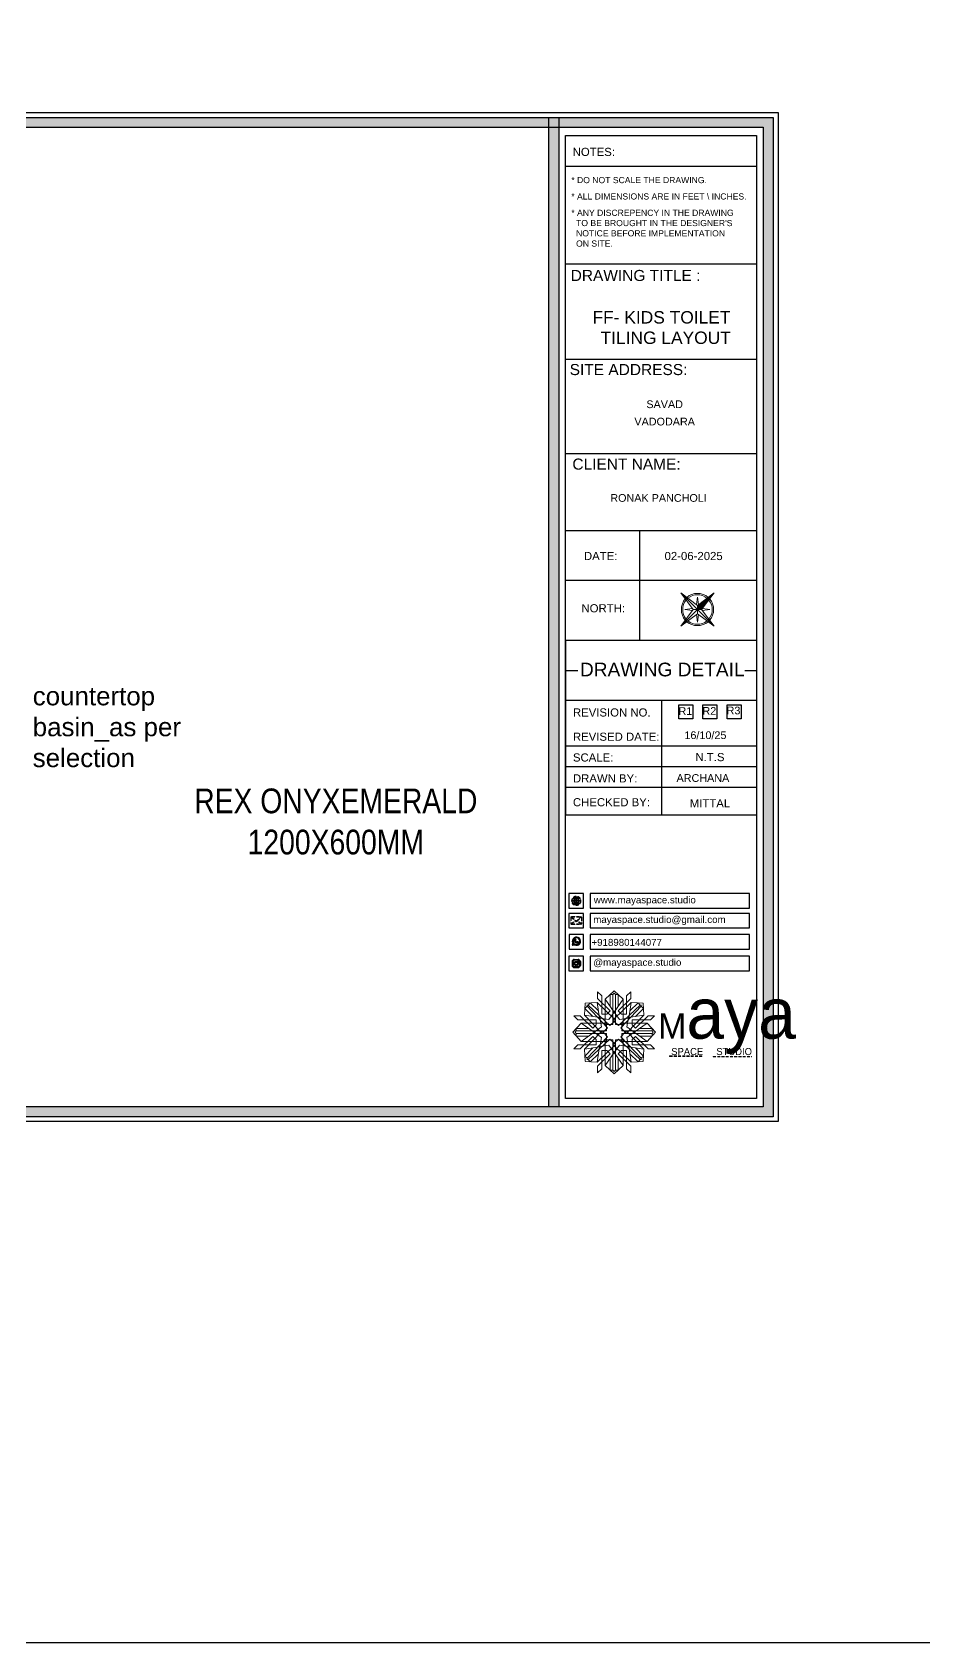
# Model space of a CAD drawing. Header units: millimetres. Extents: x 56222 to 3066687, y -650199 to -121287.
# Drawn here: x 149553.9 to 149698.2, y -183638 to -183377.3 of the extents above; entities that cross this region are included whole.
import ezdxf
from ezdxf.enums import TextEntityAlignment as Align

# ---------------------------------------------------------------- set-up
doc = ezdxf.new("R2010")
doc.units = ezdxf.units.MM
doc.header["$MEASUREMENT"] = 0
doc.linetypes.add('DASHEDX2', pattern=[1.5, 1, -0.5])
for name, color, linetype, lineweight in [('Dimension', 10, 'DASHEDX2', 20), ('FIRST FLOOR ( TEXT )', 7, 'Continuous', 9), ('LABALLING', 1, 'Continuous', 25), ('NAME PLATE', 7, 'Continuous', 25), ('title block', 7, 'Continuous', 9), ('XX~SLAB ( BEAM )~ ( DIM )', 7, 'Continuous', 9)]:
    doc.layers.add(name, color=color, linetype=linetype, lineweight=lineweight)
doc.styles.add('Arial', font='arial.ttf')
doc.styles.add('KATHA', font='swissc.ttf')
doc.styles.get("Standard").update_dxf_attribs({"font": 'arial.ttf', "height": 6})

# ---------------------------------------------------------------- blocks, each defined once
blk = doc.blocks.new('FSFSF')
at = {"color": 42, "lineweight": 5, "true_color": 0xe0ac11}
for p, q in [((28600.03, 143.51), (28600.03, 140.16)), ((28602.15, 141.41), (28600.03, 143.51)), ((28603.86, 139.69), (28608.58, 144.08)), ((28607.9, 142.22), (28606.58, 142.22)), ((28606.58, 142.22), (28606.58, 135.84)), ((28607.9, 142.22), (28608.58, 142.85)), ((28607.9, 142.22), (28607.9, 126.58)), ((28613.31, 139.69), (28608.58, 144.08)), ((28609.27, 142.22), (28608.59, 142.85)), ((28609.27, 142.22), (28609.27, 126.58)), ((28609.27, 142.22), (28610.59, 142.22)), ((28610.59, 142.22), (28610.59, 135.84)), ((28615.02, 141.41), (28617.14, 143.51)), ((28617.14, 143.51), (28617.14, 140.16)), ((28593.19, 131.45), (28593.54, 137.71)), ((28593.39, 135), (28594.56, 136.12)), ((28593.39, 135), (28597.6, 130.78)), ((28599.8, 138.06), (28593.54, 137.71)), ((28595.12, 136.69), (28594.53, 136.69)), ((28594.56, 136.12), (28594.56, 136.71)), ((28605.17, 124.98), (28594.56, 136.12)), ((28596.24, 137.86), (28595.12, 136.69)), ((28606.27, 126.08), (28595.12, 136.69)), ((28596.24, 137.86), (28600.47, 133.65)), ((28601.03, 130), (28599.8, 138.06)), ((28599.8, 138.05), (28608.58, 129.56)), ((28606.47, 133.76), (28600.03, 140.16)), ((28602.15, 141.41), (28602.15, 131.95)), ((28603.86, 126.58), (28603.86, 139.69)), ((28603.86, 139.69), (28608.58, 133.02)), ((28606.47, 133.76), (28604.75, 131.95)), ((28613.31, 139.69), (28608.59, 133.02)), ((28617.37, 138.05), (28608.59, 129.56)), ((28610.7, 133.76), (28617.14, 140.16)), ((28610.7, 133.76), (28612.42, 131.95)), ((28610.9, 126.08), (28622.05, 136.69)), ((28612.02, 124.98), (28622.62, 136.12)), ((28613.31, 126.58), (28613.31, 139.69)), ((28615.02, 141.41), (28615.02, 131.95)), ((28616.14, 130), (28617.37, 138.06)), ((28620.93, 137.86), (28616.7, 133.65)), ((28617.37, 138.06), (28623.63, 137.71)), ((28623.8, 135), (28619.59, 130.78)), ((28620.93, 137.86), (28622.05, 136.69)), ((28622.05, 136.69), (28622.64, 136.69)), ((28622.62, 136.12), (28622.62, 136.71)), ((28623.8, 135), (28622.62, 136.12)), ((28624, 131.45), (28623.65, 137.71)), ((28591.56, 127.39), (28587.17, 122.66)), ((28587.73, 131.22), (28591.08, 131.22)), ((28589.84, 129.1), (28587.73, 131.22)), ((28589.84, 129.1), (28599.29, 129.1)), ((28597.49, 124.78), (28591.08, 131.22)), ((28604.66, 127.39), (28591.56, 127.39)), ((28591.56, 127.39), (28598.23, 122.67)), ((28593.19, 131.45), (28601.69, 122.67)), ((28601.25, 130.22), (28593.19, 131.45)), ((28597.49, 124.78), (28599.29, 126.5)), ((28602.07, 125.39), (28598.23, 122.67)), ((28599.29, 126.5), (28599.29, 129.1)), ((28605.86, 129.18), (28601.03, 130)), ((28602.07, 125.39), (28601.25, 130.22)), ((28604.75, 131.95), (28602.15, 131.95)), ((28605.17, 124.98), (28602.97, 122.67)), ((28603.68, 126.54), (28603.68, 127.39)), ((28604.66, 126.54), (28603.68, 126.54)), ((28604.71, 127.57), (28603.86, 127.57)), ((28607.9, 126.58), (28603.86, 126.58)), ((28604.66, 123.35), (28604.66, 127.39)), ((28604.7, 126.58), (28604.71, 127.57)), ((28605.86, 129.18), (28608.58, 133.02)), ((28606.27, 126.08), (28608.58, 128.27)), ((28607.9, 128.92), (28608.58, 129.56)), ((28607.9, 128.92), (28608.58, 128.27)), ((28611.31, 129.18), (28608.59, 133.02)), ((28609.27, 128.92), (28608.59, 129.56)), ((28609.27, 128.92), (28608.59, 128.27)), ((28610.9, 126.08), (28608.59, 128.27)), ((28609.27, 126.58), (28613.31, 126.58)), ((28611.31, 129.18), (28616.14, 130)), ((28612.02, 124.98), (28614.21, 122.67)), ((28612.42, 131.95), (28615.02, 131.95)), ((28612.46, 126.58), (28612.46, 127.57)), ((28612.46, 127.57), (28613.31, 127.57)), ((28612.52, 123.35), (28612.52, 127.39)), ((28612.52, 127.39), (28625.63, 127.39)), ((28612.52, 126.54), (28613.51, 126.54)), ((28613.51, 126.54), (28613.51, 127.39)), ((28615.12, 125.39), (28615.94, 130.22)), ((28615.12, 125.39), (28618.96, 122.67)), ((28623.99, 131.45), (28615.5, 122.67)), ((28615.94, 130.22), (28624, 131.45)), ((28627.34, 129.1), (28617.89, 129.1)), ((28617.89, 126.5), (28617.89, 129.1)), ((28619.7, 124.78), (28617.89, 126.5)), ((28625.63, 127.39), (28618.96, 122.67)), ((28619.7, 124.78), (28626.1, 131.22)), ((28625.63, 127.39), (28630.02, 122.66)), ((28629.45, 131.22), (28626.1, 131.22)), ((28627.34, 129.1), (28629.45, 131.22)), ((28591.56, 117.94), (28587.17, 122.66)), ((28589.03, 123.35), (28588.4, 122.67)), ((28589.03, 121.98), (28588.4, 122.65)), ((28589.03, 123.35), (28589.03, 124.67)), ((28589.03, 124.67), (28595.4, 124.67)), ((28589.03, 123.35), (28604.66, 123.35)), ((28589.03, 121.98), (28604.66, 121.98)), ((28589.03, 121.98), (28589.03, 120.66)), ((28589.03, 120.66), (28595.4, 120.66)), ((28597.49, 120.54), (28591.08, 114.11)), ((28591.56, 117.94), (28598.23, 122.65)), ((28604.66, 117.94), (28591.56, 117.94)), ((28593.19, 113.88), (28601.69, 122.65)), ((28605.17, 120.35), (28594.56, 109.2)), ((28606.27, 119.15), (28595.12, 108.54)), ((28597.49, 120.54), (28599.29, 118.83)), ((28602.07, 119.94), (28598.23, 122.65)), ((28599.29, 118.83), (28599.29, 116.23)), ((28602.07, 119.94), (28601.25, 115.1)), ((28602.33, 123.35), (28601.69, 122.67)), ((28602.33, 121.98), (28601.69, 122.65)), ((28602.33, 123.35), (28602.97, 122.67)), ((28602.33, 121.98), (28602.97, 122.65)), ((28605.17, 120.35), (28602.97, 122.65)), ((28604.66, 118.78), (28603.68, 118.78)), ((28603.68, 118.78), (28603.68, 117.94)), ((28607.9, 118.65), (28603.86, 118.65)), ((28603.86, 118.65), (28603.86, 105.54)), ((28604.71, 117.66), (28603.86, 117.66)), ((28604.66, 121.98), (28604.66, 117.94)), ((28604.7, 118.65), (28604.71, 117.66)), ((28606.27, 119.15), (28608.58, 116.96)), ((28607.9, 103.01), (28607.9, 118.65)), ((28607.9, 116.31), (28608.58, 116.96)), ((28610.9, 119.15), (28608.59, 116.96)), ((28609.27, 116.31), (28608.59, 116.96)), ((28609.27, 118.65), (28613.31, 118.65)), ((28609.27, 103.01), (28609.27, 118.65)), ((28610.9, 119.15), (28622.05, 108.54)), ((28612.02, 120.35), (28614.21, 122.65)), ((28612.02, 120.35), (28622.62, 109.2)), ((28612.46, 118.65), (28612.46, 117.66)), ((28612.46, 117.66), (28613.31, 117.66)), ((28628.16, 123.35), (28612.52, 123.35)), ((28612.52, 121.98), (28612.52, 117.94)), ((28628.16, 121.98), (28612.52, 121.98)), ((28612.52, 118.78), (28613.51, 118.78)), ((28612.52, 117.94), (28625.63, 117.94)), ((28613.31, 118.65), (28613.31, 105.54)), ((28613.51, 118.78), (28613.51, 117.94)), ((28614.85, 123.35), (28614.21, 122.67)), ((28614.85, 121.98), (28614.21, 122.65)), ((28614.85, 123.35), (28615.5, 122.67)), ((28614.85, 121.98), (28615.5, 122.65)), ((28615.12, 119.94), (28618.96, 122.65)), ((28615.12, 119.94), (28615.94, 115.1)), ((28623.99, 113.88), (28615.5, 122.65)), ((28619.7, 120.54), (28617.89, 118.83)), ((28617.89, 118.83), (28617.89, 116.23)), ((28625.63, 117.94), (28618.96, 122.65)), ((28619.7, 120.54), (28626.1, 114.11)), ((28628.16, 124.67), (28621.78, 124.67)), ((28628.16, 120.66), (28621.78, 120.66)), ((28625.63, 117.94), (28630.02, 122.66)), ((28628.16, 123.35), (28628.16, 124.67)), ((28628.16, 123.35), (28628.78, 122.67)), ((28628.16, 121.98), (28628.78, 122.65)), ((28628.16, 121.98), (28628.16, 120.66)), ((28589.84, 116.23), (28587.73, 114.11)), ((28587.73, 114.11), (28591.08, 114.11)), ((28589.84, 116.23), (28599.29, 116.23)), ((28601.25, 115.1), (28593.19, 113.87)), ((28593.19, 113.87), (28593.54, 107.62)), ((28593.39, 110.32), (28597.6, 114.55)), ((28593.39, 110.32), (28594.56, 109.2)), ((28595.12, 108.54), (28594.53, 108.54)), ((28594.56, 109.2), (28594.56, 108.61)), ((28596.24, 107.37), (28595.12, 108.54)), ((28596.24, 107.37), (28600.47, 111.58)), ((28599.8, 107.17), (28608.58, 115.67)), ((28601.03, 115.23), (28599.8, 107.17)), ((28606.47, 111.47), (28600.03, 105.07)), ((28605.86, 116.05), (28601.03, 115.23)), ((28602.15, 103.82), (28602.15, 113.27)), ((28604.75, 113.27), (28602.15, 113.27)), ((28603.86, 105.54), (28608.58, 112.21)), ((28606.47, 111.47), (28604.75, 113.27)), ((28605.86, 116.05), (28608.58, 112.21)), ((28606.58, 103.01), (28606.58, 109.38)), ((28607.9, 116.31), (28608.58, 115.67)), ((28609.27, 116.31), (28608.59, 115.67)), ((28611.31, 116.05), (28608.59, 112.21)), ((28617.37, 107.17), (28608.59, 115.67)), ((28613.31, 105.54), (28608.59, 112.21)), ((28610.59, 103.01), (28610.59, 109.38)), ((28610.7, 111.47), (28612.42, 113.27)), ((28610.7, 111.47), (28617.14, 105.07)), ((28611.31, 116.05), (28616.14, 115.23)), ((28612.42, 113.27), (28615.02, 113.27)), ((28615.02, 103.82), (28615.02, 113.27)), ((28615.94, 115.1), (28624, 113.87)), ((28616.14, 115.23), (28617.37, 107.17)), ((28620.93, 107.37), (28616.7, 111.58)), ((28627.34, 116.23), (28617.89, 116.23)), ((28623.8, 110.32), (28619.59, 114.55)), ((28620.93, 107.37), (28622.05, 108.54)), ((28622.05, 108.54), (28622.64, 108.54)), ((28623.8, 110.32), (28622.62, 109.2)), ((28622.62, 109.2), (28622.62, 108.61)), ((28624, 113.87), (28623.65, 107.62)), ((28629.45, 114.11), (28626.1, 114.11)), ((28627.34, 116.23), (28629.45, 114.11)), ((28599.8, 107.17), (28593.54, 107.52)), ((28600.03, 101.71), (28600.03, 105.07)), ((28602.15, 103.82), (28600.03, 101.71)), ((28603.86, 105.54), (28608.58, 101.15)), ((28607.9, 103.01), (28606.58, 103.01)), ((28607.9, 103.01), (28608.58, 102.38)), ((28613.31, 105.54), (28608.58, 101.15)), ((28609.27, 103.01), (28608.59, 102.38)), ((28609.27, 103.01), (28610.59, 103.01)), ((28615.02, 103.82), (28617.14, 101.71)), ((28617.14, 101.71), (28617.14, 105.07)), ((28617.37, 107.17), (28623.63, 107.52))]:
    blk.add_line(p, q, dxfattribs=at)
blk = doc.blocks.new('hgwg')
at = {"layer": 'Dimension', "true_color": 0xd39e00}
h = blk.add_hatch(color=42, dxfattribs=at)
h.dxf.hatch_style = 1
h.paths.add_polyline_path([(27505.71, 45.05), (27494.27, 45.05), (27494.27, 44.9), (27505.71, 44.9)])
h = blk.add_hatch(color=42, dxfattribs=at)
h.dxf.hatch_style = 1
h.paths.add_polyline_path([(27523.3, 44.9), (27509.68, 44.9), (27509.68, 44.75), (27523.3, 44.75)])
at = {"layer": 'Dimension', "color": 42, "true_color": 0xd39e00}
for p, q in [((27494.27, 45.05), (27505.71, 45.05)), ((27494.27, 44.9), (27494.27, 45.05)), ((27494.27, 44.9), (27505.71, 44.9)), ((27505.71, 45.05), (27505.71, 44.9)), ((27509.68, 44.9), (27523.3, 44.9)), ((27509.68, 44.9), (27509.68, 44.75)), ((27509.68, 44.75), (27523.3, 44.75)), ((27523.3, 44.75), (27523.3, 44.9))]:
    blk.add_line(p, q, dxfattribs=at)
at = {"layer": 'Dimension', "color": 42, "true_color": 0xd39e00, "attachment_point": 1}
for s, width, insert, char_height in [('{\\fCinzel|b0|i0|c0|p2;\\H1.5x;M\\fAmsterdam One|b0|i0|c0|p2;\\H2x;aya}', 85.3277, (27490.17, 69.17), 6), ('{\\fCinzel|b0|i0|c0|p2;SPACE     STUDIO}', 66.129, (27494.83, 47.86), 2.5)]:
    blk.add_mtext_dynamic_manual_height_columns(s, width=width, gutter_width=30, heights=[0], dxfattribs=dict(at, insert=insert, char_height=char_height))
blk = doc.blocks.new('QEGW4TG')
at = {"layer": 'Dimension', "true_color": 0x000000}
h = blk.add_hatch(color=18, dxfattribs=at)
h.dxf.hatch_style = 1
h.paths.add_polyline_path([(2.69, 1.93, 0.170513), (2.95, 1.97, 0.190337), (3.11, 2.18, 0.316231), (3.07, 2.28), (2.79, 2.37, 0.273721), (2.69, 2.34, 0.040749), (2.63, 2.27, -0.441282), (2.53, 2.25, -0.11828), (2.06, 2.64, -0.441282), (2.07, 2.74, 0.040749), (2.13, 2.81, 0.290083), (2.14, 2.92), (2.01, 3.18, 0.316231), (1.91, 3.2, 0.190337), (1.73, 3, 0.170513), (1.72, 2.74, 0.252784)], flags=0)
h.paths.add_polyline_path([(1.19, 1.98), (1.03, 1.3, 0.550912), (1.11, 1.23), (1.75, 1.39, 6.344125)])
h.paths.add_polyline_path([(1.81, 1.7), (1.4, 1.6), (1.5, 2.03, -9.071339)], flags=16)
h.paths.add_polyline_path([(3.11, 2.16, -0.17811), (2.95, 1.97, -0.170513), (2.69, 1.93, -0.252784), (1.72, 2.74, -0.170513), (1.73, 3, -0.17811), (1.89, 3.19, -0.370089), (2.01, 3.18), (2.14, 2.92, -0.307185), (2.13, 2.8, -0.041087), (2.06, 2.73, 0.321676), (2.05, 2.65, 0.126524), (2.55, 2.24, 0.312216), (2.62, 2.26, -0.041087), (2.68, 2.34, -0.290673), (2.79, 2.37), (3.07, 2.28, -0.370089)], flags=0)
h = blk.add_hatch(color=18, dxfattribs=at)
h.dxf.hatch_style = 1
h.paths.add_polyline_path([(2.79, 2.37, 0.273721), (2.69, 2.34, 0.040749), (2.63, 2.27, -0.441282), (2.53, 2.25, -0.11828), (2.06, 2.64, -0.441282), (2.07, 2.74, 0.040749), (2.13, 2.81, 0.290083), (2.14, 2.92), (2.01, 3.18, 0.316231), (1.91, 3.2, 0.190337), (1.73, 3, 0.170513), (1.72, 2.74, 0.252784), (2.69, 1.93, 0.170513), (2.95, 1.97, 0.190337), (3.11, 2.18, 0.316231), (3.07, 2.28)])
for p, q in [((1.19, 1.98), (1.03, 1.3)), ((1.1, 1.23), (1.75, 1.39)), ((1.5, 2.03), (1.4, 1.6)), ((1.4, 1.6), (1.81, 1.7)), ((2.01, 3.18), (2.14, 2.92)), ((3.07, 2.28), (2.8, 2.36))]:
    blk.add_line(p, q)
blk.add_lwpolyline([(0, 0), (4.68, 0), (4.68, 4.68), (0, 4.68)], close=True)
for centre, radius, start, end in [((1.09, 1.29), 0.0598, 164.8483, 282.1458), ((2.39, 2.56), 1.34, 241.4727, 205.6422), ((2.39, 2.56), 1.04, 235.9962, 210.8333), ((2.09, 2.87), 0.39, 159.7007, 198.4072), ((2.96, 3.23), 1.33, 201.4218, 258.1669), ((2.07, 2.87), 0.364, 118.9685, 159.3648), ((1.94, 3.12), 0.0896, 41.8985, 123.1344), ((2.11, 2.68), 0.066, 135.9932, 224.8892), ((1.67, 3.16), 0.586, 312.4617, 321.8728), ((3.12, 3.42), 1.31, 216.5455, 243.5279), ((2.05, 2.87), 0.104, 320.3924, 28.6971), ((2.57, 2.3), 0.066, 234.2482, 323.1441), ((3.11, 1.94), 0.586, 137.2645, 146.6756), ((2.76, 2.27), 0.104, 70.4402, 138.745), ((2.75, 2.31), 0.39, 260.7301, 299.4366), ((2.76, 2.29), 0.364, 299.7725, 340.1688), ((3.03, 2.2), 0.0896, 336.0029, 57.2388)]:
    blk.add_arc(centre, radius, start, end)
blk = doc.blocks.new('ASGERG')
at = {"layer": 'Dimension', "true_color": 0x000000}
h = blk.add_hatch(color=18, dxfattribs=at)
h.dxf.hatch_style = 1
h.paths.add_polyline_path([(0.99, 1.7, 0.353872), (1.69, 1.03), (2.96, 1.03, 0.353872), (3.66, 1.7), (3.66, 2.99, 0.353872), (2.96, 3.67), (1.69, 3.67, 0.353872), (0.99, 2.99)])
h.paths.add_polyline_path([(1.27, 2.97, -0.353872), (1.72, 3.4), (2.94, 3.4, -0.353872), (3.38, 2.97), (3.38, 1.72, -0.353872), (2.94, 1.3), (1.72, 1.3, -0.353872), (1.27, 1.72)], flags=16)
h.paths.add_polyline_path([(3.02, 2.35, -1), (1.64, 2.35, -1)], flags=0)
h.paths.add_polyline_path([(2.74, 2.35, -1), (1.92, 2.35, -1)], flags=0)
h.paths.add_polyline_path([(2.86, 3.02, -1), (3.19, 3.02, -1)], flags=0)
h.paths.add_polyline_path([(1.64, 2.35, 1), (3.02, 2.35, 1)], flags=0)
h = blk.add_hatch(color=18, dxfattribs=at)
h.dxf.hatch_style = 1
h.paths.add_polyline_path([(1.64, 2.35, 1), (3.02, 2.35, 1)])
h.paths.add_polyline_path([(2.74, 2.35, -1), (1.92, 2.35, -1)], flags=16)
h = blk.add_hatch(color=18, dxfattribs=at)
h.dxf.hatch_style = 1
h.paths.add_polyline_path([(3.19, 3.02, 1), (2.86, 3.02, 1)])
for p, q in [((0.99, 2.99), (0.99, 1.7)), ((1.27, 2.97), (1.27, 1.72)), ((1.69, 3.67), (2.96, 3.67)), ((1.69, 1.03), (2.96, 1.03)), ((2.94, 3.4), (1.72, 3.4)), ((2.94, 1.3), (1.72, 1.3)), ((3.38, 2.97), (3.38, 1.72)), ((3.66, 2.99), (3.66, 1.7))]:
    blk.add_line(p, q)
blk.add_lwpolyline([(0, 0), (4.68, 0), (4.68, 4.68), (0, 4.68)], close=True)
for centre, radius in [((2.33, 2.35), 0.694), ((2.33, 2.35), 0.414), ((3.02, 3.02), 0.168)]:
    blk.add_circle(centre, radius)
for centre, radius, start, end in [((1.76, 2.89), 0.778, 94.8631, 172.8127), ((1.76, 1.8), 0.778, 187.1873, 265.1369), ((1.76, 2.91), 0.491, 94.8631, 172.8127), ((1.76, 1.78), 0.491, 187.1873, 265.1369), ((2.9, 2.91), 0.491, 7.1873, 85.1369), ((2.9, 1.78), 0.491, 274.8631, 352.8127), ((2.89, 2.89), 0.778, 7.1873, 85.1369), ((2.89, 1.8), 0.778, 274.8631, 352.8127)]:
    blk.add_arc(centre, radius, start, end)
blk = doc.blocks.new('ETYETE')
at = {"layer": 'Dimension', "true_color": 0x000000}
h = blk.add_hatch(color=18, dxfattribs=at)
h.dxf.hatch_style = 1
h.paths.add_polyline_path([(3.76, 1.14, 0.414214), (4.12, 1.5), (4.12, 3.29, 0.414214), (3.76, 3.65), (0.92, 3.65, 0.414214), (0.56, 3.29), (0.56, 1.5, 0.414214), (0.92, 1.14)])
h.paths.add_polyline_path([(2.61, 2.22), (3.92, 1.34, -0.198912), (3.76, 1.28), (0.92, 1.28, -0.198912), (0.76, 1.34), (2.08, 2.22), (2.34, 1.98)], flags=16)
h.paths.add_polyline_path([(2.34, 2.16), (0.89, 3.51, -0.028783), (0.92, 3.52), (3.76, 3.52, -0.028783), (3.79, 3.51)], flags=16)
h.paths.add_polyline_path([(2.71, 2.32), (3.92, 3.45, -0.202482), (3.99, 3.29), (3.99, 1.5, -0.043076), (3.98, 1.46)], flags=16)
h.paths.add_polyline_path([(1.98, 2.32), (0.7, 1.46, -0.043076), (0.7, 1.5), (0.7, 3.29, -0.202482), (0.76, 3.45)], flags=16)
blk.add_lwpolyline([(0, 0), (4.68, 0), (4.68, 4.68), (0, 4.68)], close=True)
at = {"layer": 'Dimension', "color": 18, "true_color": 0x000000}
for p, q in [((0.56, 3.29), (0.56, 1.5)), ((0.7, 3.29), (0.7, 1.5)), ((0.7, 1.46), (1.98, 2.32)), ((0.76, 3.45), (1.98, 2.32)), ((0.76, 1.34), (2.08, 2.22)), ((0.89, 3.51), (2.34, 2.16)), ((0.92, 3.65), (3.76, 3.65)), ((0.92, 3.52), (3.76, 3.52)), ((0.92, 1.28), (3.76, 1.28)), ((0.92, 1.14), (3.76, 1.14)), ((2.08, 2.22), (2.34, 1.98)), ((2.34, 2.16), (3.79, 3.51)), ((2.34, 1.98), (2.61, 2.22)), ((3.92, 1.34), (2.61, 2.22)), ((2.71, 2.32), (3.92, 3.45)), ((3.98, 1.46), (2.71, 2.32)), ((3.99, 3.29), (3.99, 1.5)), ((4.12, 3.29), (4.12, 1.5))]:
    blk.add_line(p, q, dxfattribs=at)
for centre, radius, start, end in [((0.92, 3.29), 0.358, 90, 180), ((0.92, 1.5), 0.358, 180, 270), ((0.92, 3.29), 0.224, 134.2136, 180), ((0.92, 1.5), 0.224, 180, 189.8662), ((0.92, 1.5), 0.224, 225, 270), ((0.92, 3.29), 0.224, 90, 96.5948), ((3.76, 3.29), 0.358, 0, 90), ((3.76, 3.29), 0.224, 83.4052, 90), ((3.76, 1.5), 0.358, 270, 0), ((3.76, 1.5), 0.224, 270, 315), ((3.76, 3.29), 0.224, 0, 45.7864), ((3.76, 1.5), 0.224, 350.1338, 0)]:
    blk.add_arc(centre, radius, start, end, dxfattribs=at)
blk = doc.blocks.new('DTGWEGEARG')
at = {"layer": 'Dimension', "true_color": 0x000000}
h = blk.add_hatch(color=18, dxfattribs=at)
h.dxf.hatch_style = 1
h.paths.add_polyline_path([(3.83, 2.34, 1), (0.85, 2.34, 1)])
h.paths.add_polyline_path([(2.51, 1.01, 0.105795), (2.96, 1.58, -0.055205), (3.3, 1.41, -0.169822)], flags=16)
h.paths.add_polyline_path([(2.41, 1.12), (2.41, 1.69, -0.058279), (2.81, 1.63, -0.103353)], flags=16)
h.paths.add_polyline_path([(2.26, 1.13, -0.101741), (1.87, 1.63, -0.057171), (2.26, 1.69)], flags=16)
h.paths.add_polyline_path([(2.17, 1.01, -0.169822), (1.38, 1.41, -0.055205), (1.72, 1.58, 0.105795)], flags=16)
h.paths.add_polyline_path([(3.02, 1.72, 0.081336), (3.13, 2.27), (3.68, 2.27, -0.152069), (3.4, 1.52, 0.05687)], flags=16)
h.paths.add_polyline_path([(2.87, 1.77, 0.061945), (2.41, 1.84), (2.41, 2.27), (2.98, 2.27, -0.081344)], flags=16)
h.paths.add_polyline_path([(2.26, 1.84, 0.060923), (1.8, 1.77, -0.081344), (1.7, 2.27), (2.26, 2.27)], flags=16)
h.paths.add_polyline_path([(1.66, 1.72, 0.05687), (1.28, 1.52, -0.152069), (1, 2.27), (1.55, 2.27, 0.081336)], flags=16)
h.paths.add_polyline_path([(2.41, 2.42), (2.41, 2.83, 0.061945), (2.87, 2.91, -0.080009), (2.98, 2.42)], flags=16)
h.paths.add_polyline_path([(3.13, 2.42, 0.080116), (3.02, 2.96, 0.05687), (3.4, 3.16, 0.028258), (3.3, 3.27, -0.055205), (2.96, 3.1, 0.105795), (2.51, 3.67, -0.36029), (3.68, 2.42)], flags=16)
h.paths.add_polyline_path([(2.26, 2.42), (1.7, 2.42, -0.080009), (1.8, 2.91, 0.060923), (2.26, 2.84)], flags=16)
h.paths.add_polyline_path([(1.55, 2.42), (1, 2.42, -0.150466), (1.28, 3.16, 0.05687), (1.66, 2.96, 0.080116)], flags=16)
h.paths.add_polyline_path([(2.41, 2.98), (2.41, 3.56, -0.103353), (2.81, 3.05, -0.058279)], flags=16)
h.paths.add_polyline_path([(2.26, 2.99, -0.057171), (1.87, 3.05, -0.101741), (2.26, 3.55)], flags=16)
h.paths.add_polyline_path([(1.72, 3.1, -0.055205), (1.38, 3.27, -0.169822), (2.17, 3.67, 0.105795)], flags=16)
blk.add_lwpolyline([(0, 0), (4.68, 0), (4.68, 4.68), (0, 4.68)], close=True)
at = {"layer": 'Dimension', "color": 18, "true_color": 0x000000}
for p, q in [((1, 2.42), (1.55, 2.42)), ((1, 2.27), (1.55, 2.27)), ((1.7, 2.42), (2.26, 2.42)), ((1.7, 2.27), (2.26, 2.27)), ((2.26, 3.55), (2.26, 2.99)), ((2.26, 2.84), (2.26, 2.42)), ((2.26, 2.27), (2.26, 1.84)), ((2.26, 1.69), (2.26, 1.13)), ((2.41, 3.56), (2.41, 2.98)), ((2.41, 2.83), (2.41, 2.42)), ((2.41, 2.42), (2.98, 2.42)), ((2.41, 2.27), (2.98, 2.27)), ((2.41, 2.27), (2.41, 1.84)), ((2.41, 1.69), (2.41, 1.12)), ((3.13, 2.42), (3.68, 2.42)), ((3.13, 2.27), (3.68, 2.27))]:
    blk.add_line(p, q, dxfattribs=at)
blk.add_circle((2.34, 2.34), 1.49, dxfattribs=at)
for centre, radius, start, end in [((2.34, 2.34), 1.34, 142.3819, 176.6093), ((2.34, 2.34), 1.34, 183.0315, 217.6181), ((2.34, 4.74), 1.9, 236.1399, 249.1595), ((2.34, -0.06), 1.9, 110.8405, 123.8601), ((2.34, 2.34), 1.34, 97.3549, 135.9073), ((2.34, 4.74), 1.75, 236.7417, 249.3811), ((2.34, -0.06), 1.75, 110.6189, 123.2583), ((2.34, 2.34), 1.34, 224.0927, 262.6451), ((3.28, 2.34), 1.73, 159.0567, 177.3789), ((3.28, 2.34), 1.73, 182.3435, 200.9433), ((3.28, 2.34), 1.58, 158.8325, 177.1302), ((3.28, 2.34), 1.58, 182.5658, 201.1675), ((3.28, 2.34), 1.73, 129.9301, 154.0867), ((3.28, 2.34), 1.73, 205.9133, 230.0699), ((2.34, 4.74), 1.9, 253.6799, 267.6253), ((2.34, -0.06), 1.9, 92.3747, 106.3201), ((3.28, 2.34), 1.58, 130.1073, 153.3446), ((2.34, 4.74), 1.75, 254.3336, 267.422), ((2.34, -0.06), 1.75, 92.578, 105.6664), ((3.28, 2.34), 1.58, 206.6554, 229.8927), ((1.4, 2.34), 1.58, 26.6554, 50.2584), ((2.34, 4.74), 1.75, 272.3248, 285.6664), ((2.34, 4.74), 1.9, 272.1415, 286.3201), ((2.34, -0.06), 1.9, 73.6799, 87.8585), ((2.34, -0.06), 1.75, 74.3336, 87.6752), ((1.4, 2.34), 1.58, 309.7416, 333.3446), ((2.34, 2.34), 1.34, 3.3907, 82.6451), ((1.4, 2.34), 1.73, 25.9133, 50.0699), ((1.4, 2.34), 1.73, 309.9301, 334.0867), ((2.34, 2.34), 1.34, 277.3549, 315.9073), ((1.4, 2.34), 1.58, 2.8698, 21.1675), ((1.4, 2.34), 1.58, 338.8325, 357.4342), ((2.34, 4.74), 1.75, 290.6189, 303.2583), ((2.34, -0.06), 1.75, 56.7417, 69.3811), ((2.34, 4.74), 1.9, 290.8405, 303.8601), ((1.4, 2.34), 1.73, 2.6211, 20.9433), ((1.4, 2.34), 1.73, 339.0567, 357.6565), ((2.34, -0.06), 1.9, 56.1399, 69.1595), ((2.34, 2.34), 1.34, 322.3819, 356.9685)]:
    blk.add_arc(centre, radius, start, end, dxfattribs=at)
blk = doc.blocks.new('4t')
at = {"transparency": 33554607}
h = blk.add_hatch(color=1, dxfattribs=at)
h.dxf.hatch_style = 1
h.paths.add_polyline_path([(45531.3, -35822.3), (45529.2, -35821.8), (45528.1, -35837)])
h = blk.add_hatch(color=1, dxfattribs=at)
h.dxf.hatch_style = 1
h.paths.add_polyline_path([(45533.4, -35822.8), (45531.3, -35822.3), (45528.1, -35837)])
h = blk.add_hatch(color=1, dxfattribs=at)
h.dxf.hatch_style = 1
h.paths.add_polyline_path([(45531.8, -35820.2), (45529.2, -35821.8), (45531.3, -35822.3)])
h = blk.add_hatch(color=1, dxfattribs=at)
h.dxf.hatch_style = 1
h.paths.add_polyline_path([(45531.8, -35820.2), (45531.3, -35822.3), (45533.4, -35822.8)])
at = {"layer": 'title block', "color": 7, "lineweight": 9}
for p, q in [((45535.5, -35803.4), (45530.2, -35817.6)), ((45535.5, -35803.4), (45531.8, -35820.2)), ((45534.4, -35818.5), (45535.5, -35803.4)), ((45530.2, -35817.6), (45515, -35816.5)), ((45515, -35816.5), (45529.2, -35821.8)), ((45515, -35816.5), (45531.8, -35820.2)), ((45530.5, -35816.7), (45526.9, -35812.5)), ((45526.9, -35812.5), (45529.2, -35817.5)), ((45531.8, -35820.2), (45530.2, -35817.6)), ((45534.4, -35818.5), (45531.8, -35820.2)), ((45539.5, -35815.3), (45534.4, -35817.6)), ((45548.6, -35823.9), (45534.4, -35818.5)), ((45535.3, -35818.9), (45539.5, -35815.3)), ((45528.3, -35821.5), (45524.1, -35825.1)), ((45524.1, -35825.1), (45529.2, -35822.8)), ((45531.8, -35820.2), (45528.1, -35837)), ((45529.2, -35821.8), (45528.1, -35837)), ((45528.1, -35837), (45533.4, -35822.8)), ((45531.8, -35820.2), (45529.2, -35821.8)), ((45533.4, -35822.8), (45531.8, -35820.2)), ((45531.8, -35820.2), (45548.6, -35823.9)), ((45533.1, -35823.7), (45536.7, -35827.9)), ((45533.4, -35822.8), (45548.6, -35823.9)), ((45536.7, -35827.9), (45534.4, -35822.8))]:
    blk.add_line(p, q, dxfattribs=at)
for radius, start, end in [(11.8, 171.36, 253.7665), (11.8, 81.36, 163.7665), (10.8, 172.4286, 252.6979), (10.8, 82.4286, 162.6979), (10.8, 352.4286, 72.6979), (11.8, 351.36, 73.7665), (11.8, 261.36, 343.7665), (10.8, 262.4286, 342.6979)]:
    blk.add_arc((45531.8, -35820.2), radius, start, end, dxfattribs=at)

msp = doc.modelspace()

# ---------------------------------------------------------------- hatches: boundary and pattern name
at = {"layer": 'NAME PLATE', "true_color": 0xd39e00}
h = msp.add_hatch(color=42, dxfattribs=at)
h.paths.add_polyline_path([(149444.017, -183552.82), (149673.825, -183552.82), (149673.825, -183391.064), (149444.017, -183391.064)])
h.paths.add_polyline_path([(149445.63, -183551.207), (149672.212, -183551.207), (149672.212, -183392.677), (149445.63, -183392.677)], flags=16)
msp.add_hatch(color=42, dxfattribs=at).paths.add_polyline_path([(149637.536, -183551.207), (149639.149, -183551.207), (149639.149, -183391.064), (149637.536, -183391.064)])

# ---------------------------------------------------------------- linework, layer by layer
at = {"layer": 'NAME PLATE', "color": 42, "true_color": 0xd39e00}
for p, q in [((149671.12, -183399.024), (149640.241, -183399.024)), ((149671.12, -183414.84), (149640.241, -183414.84)), ((149671.12, -183430.24), (149640.241, -183430.24)), ((149671.12, -183445.546), (149640.241, -183445.546)), ((149671.12, -183458.017), (149640.241, -183458.017)), ((149652.188, -183458.017), (149652.188, -183475.745)), ((149671.12, -183466.042), (149640.241, -183466.042)), ((149671.12, -183475.745), (149640.241, -183475.745)), ((149640.241, -183475.745), (149640.241, -183503.97)), ((149671.12, -183475.745), (149671.12, -183503.97)), ((149640.241, -183480.583), (149642.238, -183480.583)), ((149669.253, -183480.583), (149671.12, -183480.583)), ((149640.241, -183485.422), (149671.12, -183485.422)), ((149655.822, -183503.97), (149655.822, -183485.422)), ((149671.12, -183492.841), (149640.241, -183492.841)), ((149671.12, -183496.182), (149640.241, -183496.182)), ((149671.12, -183499.524), (149640.241, -183499.524)), ((149640.241, -183503.97), (149671.12, -183503.97))]:
    msp.add_line(p, q, dxfattribs=at)
for points in [[(149443.211, -183390.258), (149674.631, -183390.258), (149674.631, -183553.626), (149443.211, -183553.626)], [(149444.017, -183391.064), (149673.825, -183391.064), (149673.825, -183552.82), (149444.017, -183552.82)], [(149637.536, -183551.207), (149637.536, -183391.064), (149639.149, -183391.064), (149639.149, -183551.207)], [(149445.63, -183392.677), (149672.212, -183392.677), (149672.212, -183551.207), (149445.63, -183551.207)], [(149640.241, -183549.88), (149640.241, -183394.004), (149671.12, -183394.004), (149671.12, -183549.88)], [(149658.58, -183486.14), (149660.854, -183486.14), (149660.854, -183488.414), (149658.58, -183488.414)], [(149662.475, -183486.14), (149664.749, -183486.14), (149664.749, -183488.414), (149662.475, -183488.414)], [(149666.37, -183486.14), (149668.644, -183486.14), (149668.644, -183488.414), (149666.37, -183488.414)]]:
    msp.add_lwpolyline(points, close=True, dxfattribs=at)
at = {"layer": 'NAME PLATE', "color": 18, "true_color": 0x000000}
for points in [[(149644.239, -183519.063), (149669.988, -183519.063), (149669.988, -183516.709), (149644.239, -183516.709)], [(149644.239, -183522.275), (149669.988, -183522.275), (149669.988, -183519.922), (149644.239, -183519.922)], [(149644.251, -183525.701), (149669.988, -183525.701), (149669.988, -183523.348), (149644.251, -183523.348)], [(149644.239, -183529.21), (149669.988, -183529.21), (149669.988, -183526.856), (149644.239, -183526.856)]]:
    msp.add_lwpolyline(points, close=True, dxfattribs=at)
at = {"layer": 'XX~SLAB ( BEAM )~ ( DIM )', "color": 85, "lineweight": 30, "true_color": 0x58ba48}
msp.add_lwpolyline([(148903.026, -183116.581), (149991.584, -183116.581), (149991.584, -183637.979), (148903.026, -183637.979)], close=True, dxfattribs=at)

# ---------------------------------------------------------------- block references
at = {"layer": 'NAME PLATE', "xscale": 0.2211820489160574, "yscale": 0.2211820489160574, "zscale": 0.2211820489160574, "rotation": 147.4367586490667}
msp.add_blockref('4t', (153884.971, -195568.455), dxfattribs=at)
at = {"layer": 'NAME PLATE', "color": 42, "true_color": 0xd39e00}
for name, p, xscale, yscale, zscale in [('DTGWEGEARG', (149640.798, -183519.063), 0.5030988240552282, 0.5030988240552282, 0.5030988240552282), ('ETYETE', (149640.798, -183522.275), 0.5030988240552282, 0.5030988240552282, 0.5030988240552282), ('QEGW4TG', (149640.81, -183525.701), 0.5030988240552282, 0.5030988240552282, 0.5030988240552282), ('ASGERG', (149640.798, -183529.21), 0.5030988240552282, 0.5030988240552282, 0.5030988240552282), ('FSFSF', (140693.836, -183577.544), 0.3129924963614532, 0.3129924963614532, 0.3129924963614532), ('hgwg', (137098.726, -183563.569), 0.4567628593793269, 0.4567628593793269, 0.4567628593793269)]:
    msp.add_blockref(name, p, dxfattribs=dict(at, xscale=xscale, yscale=yscale, zscale=zscale))

# ---------------------------------------------------------------- texts
at = {"layer": 'FIRST FLOOR ( TEXT )', "color": 1, "insert": (149603.069, -183505.064), "char_height": 4, "attachment_point": 5, "style": 'KATHA'}
msp.add_mtext('REX ONYXEMERALD\\P1200X600MM', dxfattribs=at)
at = {"layer": 'LABALLING', "lineweight": 5, "ltscale": 4, "insert": (149554.027, -183483.236), "char_height": 3, "width": 29.52259, "attachment_point": 1}
msp.add_mtext('\\pxql;countertop\\Pbasin_as per selection', dxfattribs=at)
at = {"layer": 'NAME PLATE', "style": 'Arial'}
for s, height, p in [('NOTES:', 1.3163, (149644.821, -183397.31)), ('DRAWING TITLE : ', 1.79144, (149651.919, -183417.551)), ('FF- KIDS TOILET', 2.01157, (149655.767, -183424.435)), ('TILING LAYOUT', 2.01157, (149656.452, -183427.743)), ('SITE ADDRESS:', 1.79144, (149650.439, -183432.778)), (' SAVAD ', 1.2497, (149656.281, -183438.126)), ('VADODARA', 1.2497, (149656.281, -183440.931)), ('CLIENT NAME:', 1.79144, (149650.112, -183448.084)), ('RONAK PANCHOLI    ', 1.24972, (149656.263, -183453.289)), ('DATE:', 1.3163, (149645.925, -183462.723)), ('02-06-2025', 1.3163, (149660.968, -183462.723)), ('NORTH:', 1.3163, (149646.345, -183471.185)), ('DRAWING DETAIL', 2.2148, (149655.895, -183481.544)), ('REVISION NO.', 1.31627, (149647.72, -183488.045)), ('16/10/25', 1.2497, (149662.877, -183491.696)), ('REVISED DATE: ', 1.31627, (149648.691, -183491.97)), ('SCALE:', 1.3163, (149644.707, -183495.336)), ('DRAWN BY:', 1.3163, (149646.647, -183498.719)), ('ARCHANA', 1.2497, (149662.469, -183498.625)), ('CHECKED BY:', 1.31627, (149647.67, -183502.58)), ('MITTAL', 1.3163, (149663.612, -183502.755))]:
    msp.add_text(s, height=height, dxfattribs=at).set_placement(p, align=Align.CENTER)
for s, insert, char_height, width, attachment_point in [('* DO NOT SCALE THE DRAWING.', (149641.175, -183400.718, 0), 0.99553, 38.46271, 1), ('* ALL DIMENSIONS ARE IN FEET \\\\ INCHES.', (149641.175, -183403.365, 0), 0.99553, 38.46271, 1), ("* ANY DISCREPENCY IN THE DRAWING \\P  TO BE BROUGHT IN THE DESIGNER'S\\P  NOTICE BEFORE IMPLEMENTATION \\P  ON SITE.", (149641.175, -183406.013, 0), 0.99553, 38.46271, 1), ('R1', (149659.643, -183486.547, 0), 1.2497, 1.71948, 2), ('R2', (149663.513, -183486.519, 0), 1.2497, 1.71948, 2), ('R3', (149667.421, -183486.443, 0), 1.2497, 1.71948, 2), ('N.T.S', (149663.612, -183493.954, 0), 1.3163, 2.56901, 2)]:
    msp.add_mtext(s, dxfattribs=dict(at, insert=insert, char_height=char_height, width=width, attachment_point=attachment_point))
at = {"layer": 'NAME PLATE', "color": 18, "true_color": 0x000000, "char_height": 1.12491, "attachment_point": 1}
for s, width, gutter_width, insert in [('www.mayaspace.studio', 17.65374, 14.767, (149644.82, -183517.169, 0)), ('mayaspace.studio@gmail.com', 11.01363, 9.213, (149644.73, -183520.343, 0)), ('+918980144077', 42.94802, 9.213, (149644.439, -183524.043, 0)), ('@mayaspace.studio', 11.01363, 9.213, (149644.73, -183527.277, 0))]:
    msp.add_mtext_dynamic_manual_height_columns(s, width=width, gutter_width=gutter_width, heights=[0], dxfattribs=dict(at, insert=insert))

doc.saveas('drawing.dxf')
